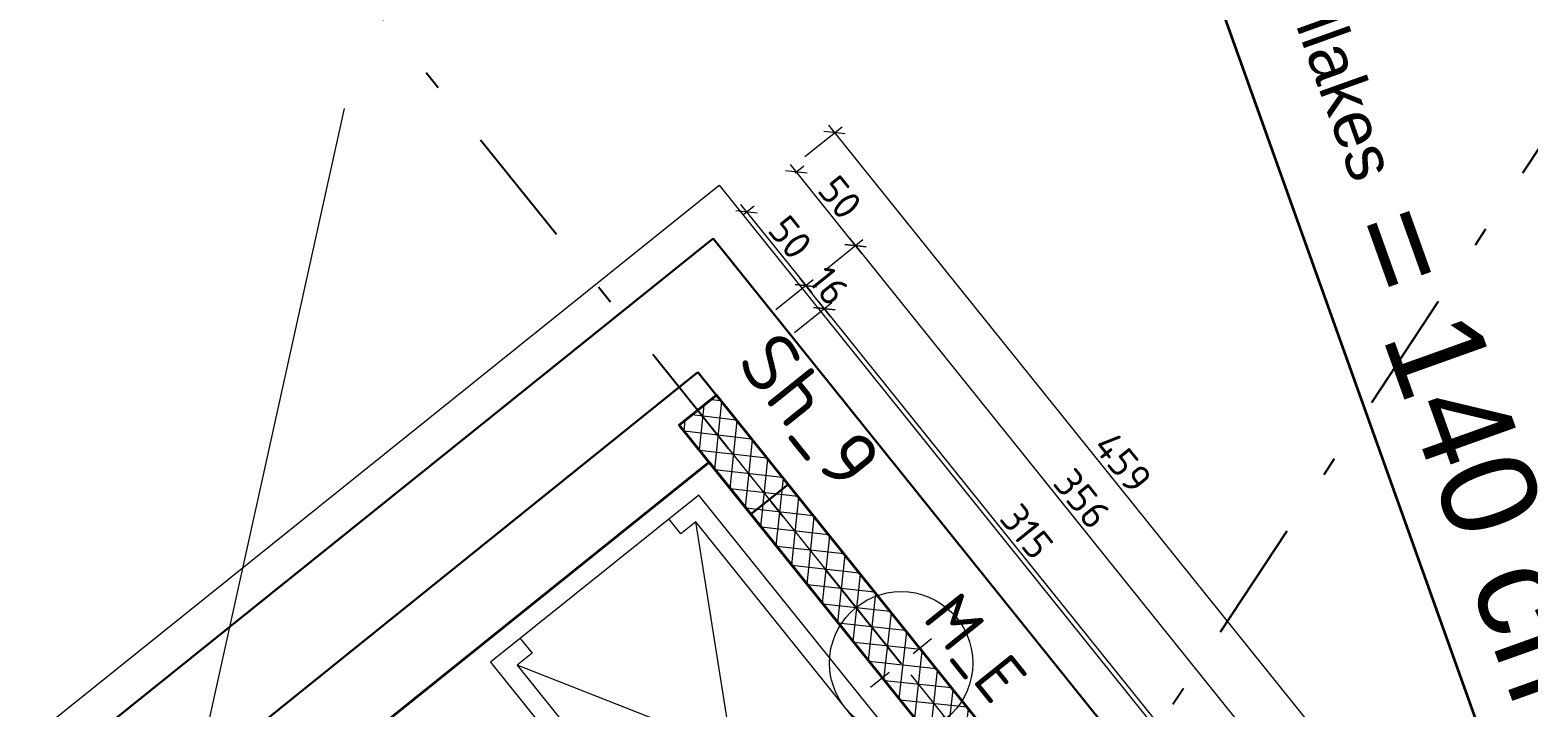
# Model space of a CAD drawing. Header units: metres. Extents: x 7511866 to 7512702, y 4691584 to 4692636.
# Drawn here: x 7511982.01 to 7511989.86, y 4692334.21 to 4692337.76 of the extents above; entities that cross this region are included whole.
import ezdxf

# ---------------------------------------------------------------- set-up
doc = ezdxf.new("R2010")
doc.units = ezdxf.units.M
doc.header["$PDMODE"] = 32
doc.header["$PDSIZE"] = 0.75
doc.linetypes.add('Dot & Dashed', pattern=[134.05555248260504, 63.499999999986, -35.27777777776999, 0, -35.27777470484902])
doc.layers.get('0').update_dxf_attribs({"lineweight": 0})
doc.layers.get('Defpoints').update_dxf_attribs({"lineweight": 0})
for name, color, linetype, lineweight in [('2D Drafting - General', 7, 'Continuous', 0), ('2D Drafting - General_Pen_No__18', 9, 'Continuous', 15), ('A - Akset_Pen_No__47', 7, 'Continuous', 25), ('A - Fleta_Pen_No__1', 7, 'Continuous', 0), ('A - Pllaka meskatit_Pen_No__7', 7, 'Continuous', 35), ('A - Shtyllat_Pen_No__101', 252, 'Continuous', 13), ('A - Shtyllat_Pen_No__20', 1, 'Continuous', 0), ('A - Shtyllat_Pen_No__22', 8, 'Continuous', 35), ('Drawing & Figure_Pen_No__6', 5, 'Continuous', 35), ('lifti project', 4, 'Continuous', 0)]:
    doc.layers.add(name, color=color, linetype=linetype, lineweight=lineweight)
doc.layers.add('2D Drafting - General_Pen_No__106', color=171, linetype='Continuous', lineweight=0, true_color=0xaaaaff)
doc.layers.add('A - Shtyllat', color=7, linetype='Continuous')
doc.styles.add('GENERATED_STYLE_2', font='arial.ttf')
doc.styles.add('K.B', font='isocpeur.ttf')
doc.dimstyles.new('FT 1_50', dxfattribs={"dimtxt": 15, "dimasz": 8, "dimexe": 5, "dimexo": 20, "dimgap": 2, "dimtad": 1, "dimdec": 0, "dimtxsty": 'K.B', "dimblk": 'OBLIQUE', "dimcen": 2.5, "dimdle": 5, "dimclrd": 256, "dimclre": 256, "dimclrt": 256, "dimadec": 0, "dimazin": 0, "dimtfac": 1, "dimtdec": 0, "dimtmove": 0, "dimatfit": 3, "dimldrblk": 'ARCHTICK', "dimfxl": 20, "dimfxlon": 1, "dimarcsym": 0})

# ---------------------------------------------------------------- blocks, each defined once
blk = doc.blocks.new('Slab_2', base_point=(230711.063749268, -31544.67652926594))
at = {"layer": 'A - Pllaka meskatit_Pen_No__7', "color": 7, "linetype": 'Continuous', "lineweight": 35, "flags": 128}
blk.add_lwpolyline([(242711.963749268, -39216.15496789213), (245611.9637492683, -39216.15496789213), (245611.9637492683, -42716.15496789185), (242711.963749268, -42716.15496789185)], close=True, dxfattribs=at)
blk = doc.blocks.new('Column_48', base_point=(244161.963749268, -39091.15496789201))
at = {"layer": 'A - Shtyllat_Pen_No__101', "linetype": 'Continuous', "lineweight": 13}
h = blk.add_hatch(dxfattribs=at)
h.set_pattern_fill('CONCRETE_BLOCK', color=252, style=0, pattern_type=2)
h.set_pattern_definition([(44.99999999999999, (0, 0), (-64.34671472773822, 64.34671472773826), []), (135.0000000000002, (0, 0), (64.34671472773803, 64.34671472773844), [])])
h.paths.add_polyline_path([(242461.963749268, -38966.15496789213), (242461.963749268, -39216.15496789213), (245861.963749268, -39216.15496789186), (245861.963749268, -38966.15496789186)])
at = {"layer": 'A - Shtyllat_Pen_No__101', "color": 252, "linetype": 'Continuous', "lineweight": 13}
for p, q in [((244161.963749268, -39011.15496789201), (244161.9637492679, -38886.15496789201)), ((244081.963749268, -39091.15496789201), (242381.963749268, -39091.15496789214)), ((244241.963749268, -39091.15496789198), (245941.963749268, -39091.15496789185)), ((244161.963749268, -39171.15496789198), (244161.963749268, -39296.15496789198))]:
    blk.add_line(p, q, dxfattribs=at)
blk.add_point((244161.963749268, -39091.15496789201), dxfattribs=at)
at = {"layer": 'A - Shtyllat_Pen_No__22', "color": 8, "linetype": 'Continuous', "lineweight": 35, "flags": 128}
blk.add_lwpolyline([(242461.963749268, -38966.15496789213), (242461.963749268, -39216.15496789213), (245861.963749268, -39216.15496789186), (245861.963749268, -38966.15496789186)], close=True, dxfattribs=at)
blk = doc.blocks.new('Polyline_6', base_point=(513092.847233723, 122512.1767341669))
at = {"layer": '2D Drafting - General_Pen_No__106', "linetype": 'Continuous', "lineweight": 13, "true_color": 0xaaaaff}
blk.add_hatch(color=161, dxfattribs=at).paths.add_polyline_path([(513092.847233723, 122512.1767341669), (513267.7334528583, 122962.3632417897), (513019.2098368119, 122989.4927878098)])
at = {"layer": '2D Drafting - General_Pen_No__106', "color": 161, "linetype": 'Continuous', "lineweight": 13, "true_color": 0xaaaaff}
for p, q in [((513019.2098368119, 122989.4927878098), (513267.7334528583, 122962.3632417897)), ((513092.847233723, 122512.1767341669), (513019.2098368119, 122989.4927878098)), ((513092.847233723, 122512.1767341669), (513267.7334528583, 122962.3632417897))]:
    blk.add_line(p, q, dxfattribs=at)
at = {"layer": '2D Drafting - General_Pen_No__106', "color": 161, "linetype": 'Continuous', "lineweight": 13, "true_color": 0xaaaaff, "flags": 128}
blk.add_lwpolyline([(513143.4716448351, 122975.9280147997), (513169.2326607167, 123211.9150385105), (509541.6338552939, 127728.5630286952)], dxfattribs=at)
blk = doc.blocks.new('_Oblique')
at = {"color": 0, "linetype": 'ByBlock', "lineweight": -2}
blk.add_line((-0.5, -0.5), (0.5, 0.5), dxfattribs=at)
blk = doc.blocks.new('*D195')
at = {"lineweight": -2, "transparency": 16777216}
for p, q in [((2742.545953142348, 2562.962365837883), (2742.545953142348, 2568.671766032253)), ((2792.045953142348, 2543.671766032253), (2792.045953142348, 2568.671766032253)), ((2797.045953142348, 2563.671766032253), (2737.545953142348, 2563.671766032253))]:
    blk.add_line(p, q, dxfattribs=at)
at = {"layer": 'Defpoints', "color": 0, "lineweight": -3, "transparency": 16777216}
for p in [(2742.545953142348, 2563.671766032253), (2742.545953142348, 2542.962365837883), (2792.045953142348, 2492.962365837854)]:
    blk.add_point(p, dxfattribs=at)
at = {"lineweight": -2, "transparency": 16777216, "xscale": 8, "yscale": 8, "zscale": 8, "rotation": 180}
blk.add_blockref('_Oblique', (2742.545953142348, 2563.671766032253), dxfattribs=at)
at = {"lineweight": -2, "transparency": 16777216, "xscale": 8, "yscale": 8, "zscale": 8}
blk.add_blockref('_Oblique', (2792.045953142348, 2563.671766032253), dxfattribs=at)
at = {"transparency": 16777216, "insert": (2767.295953142348, 2573.171766032253), "char_height": 15, "attachment_point": 5, "style": 'K.B'}
blk.add_mtext('50', dxfattribs=at)
blk = doc.blocks.new('_ArchTick')
at = {"color": 0, "linetype": 'ByBlock', "const_width": 0.15}
blk.add_lwpolyline([(-0.5, -0.5), (0.5, 0.5)], dxfattribs=at)
blk = doc.blocks.new('*D196')
at = {"lineweight": -2, "transparency": 16777216}
for p, q in [((2792.045953142348, 2543.671766032253), (2792.045953142348, 2568.671766032253)), ((3147.545953142348, 2543.671766032253), (3147.545953142348, 2568.671766032253)), ((2787.045953142348, 2563.671766032253), (3152.545953142348, 2563.671766032253))]:
    blk.add_line(p, q, dxfattribs=at)
at = {"layer": 'Defpoints', "color": 0, "lineweight": -3, "transparency": 16777216}
for p in [(3147.545953142348, 2563.671766032253), (2792.045953142348, 2492.962365837854), (3147.545953142348, 2492.962365837883)]:
    blk.add_point(p, dxfattribs=at)
at = {"lineweight": -2, "transparency": 16777216, "xscale": 8, "yscale": 8, "zscale": 8, "rotation": 180}
blk.add_blockref('_Oblique', (2792.045953142348, 2563.671766032253), dxfattribs=at)
at = {"lineweight": -2, "transparency": 16777216, "xscale": 8, "yscale": 8, "zscale": 8}
blk.add_blockref('_Oblique', (3147.545953142348, 2563.671766032253), dxfattribs=at)
at = {"transparency": 16777216, "insert": (2969.795953142348, 2573.171766032253), "char_height": 15, "attachment_point": 5, "style": 'K.B'}
blk.add_mtext('356', dxfattribs=at)
blk = doc.blocks.new('*D198')
at = {"lineweight": -2, "transparency": 16777216}
for p, q in [((2739.045953142348, 2572.178724345714), (2739.045953142348, 2597.178724345714)), ((3197.545953142348, 2572.178724345714), (3197.545953142348, 2597.178724345714)), ((2734.045953142348, 2592.178724345714), (3202.545953142348, 2592.178724345714))]:
    blk.add_line(p, q, dxfattribs=at)
at = {"layer": 'Defpoints', "color": 0, "lineweight": -3, "transparency": 16777216}
for p in [(3197.545953142348, 2592.178724345714), (2739.045953142348, 2542.962365837883), (3197.545953142348, 2542.962365837883)]:
    blk.add_point(p, dxfattribs=at)
at = {"lineweight": -2, "transparency": 16777216, "xscale": 8, "yscale": 8, "zscale": 8, "rotation": 180}
blk.add_blockref('_Oblique', (2739.045953142348, 2592.178724345714), dxfattribs=at)
at = {"lineweight": -2, "transparency": 16777216, "xscale": 8, "yscale": 8, "zscale": 8}
blk.add_blockref('_Oblique', (3197.545953142348, 2592.178724345714), dxfattribs=at)
at = {"transparency": 16777216, "insert": (2968.295953142348, 2601.678724345714), "char_height": 15, "attachment_point": 5, "style": 'K.B'}
blk.add_mtext('459', dxfattribs=at)
blk = doc.blocks.new('*D210')
at = {"lineweight": -2, "transparency": 16777216}
for p, q in [((2807.545953142348, 2510.24817545007), (2807.545953142348, 2535.24817545007)), ((3122.545953142333, 2510.24817545007), (3122.545953142333, 2535.24817545007)), ((2802.545953142348, 2530.24817545007), (3127.545953142333, 2530.24817545007))]:
    blk.add_line(p, q, dxfattribs=at)
at = {"layer": 'Defpoints', "color": 0, "lineweight": -3, "transparency": 16777216}
for p in [(3122.545953142333, 2530.24817545007), (2807.545953142348, 2457.824132168469), (3122.545953142333, 2432.824132168496)]:
    blk.add_point(p, dxfattribs=at)
at = {"lineweight": -2, "transparency": 16777216, "xscale": 8, "yscale": 8, "zscale": 8, "rotation": 180}
blk.add_blockref('_Oblique', (2807.545953142348, 2530.24817545007), dxfattribs=at)
at = {"lineweight": -2, "transparency": 16777216, "xscale": 8, "yscale": 8, "zscale": 8}
blk.add_blockref('_Oblique', (3122.545953142333, 2530.24817545007), dxfattribs=at)
at = {"transparency": 16777216, "insert": (2965.04595314234, 2539.74817545007), "char_height": 15, "attachment_point": 5, "style": 'K.B'}
blk.add_mtext('315', dxfattribs=at)
blk = doc.blocks.new('*D211')
at = {"lineweight": -2, "transparency": 16777216}
for p, q in [((2792.045953142348, 2510.24817545007), (2792.045953142348, 2535.24817545007)), ((2807.545953142348, 2510.24817545007), (2807.545953142348, 2535.24817545007)), ((2812.545953142348, 2530.24817545007), (2787.045953142348, 2530.24817545007))]:
    blk.add_line(p, q, dxfattribs=at)
at = {"layer": 'Defpoints', "color": 0, "lineweight": -3, "transparency": 16777216}
for p in [(2792.045953142348, 2530.24817545007), (2792.045953142348, 2457.824132168469), (2807.545953142348, 2457.824132168469)]:
    blk.add_point(p, dxfattribs=at)
at = {"lineweight": -2, "transparency": 16777216, "xscale": 8, "yscale": 8, "zscale": 8, "rotation": 180}
blk.add_blockref('_Oblique', (2792.045953142348, 2530.24817545007), dxfattribs=at)
at = {"lineweight": -2, "transparency": 16777216, "xscale": 8, "yscale": 8, "zscale": 8}
blk.add_blockref('_Oblique', (2807.545953142348, 2530.24817545007), dxfattribs=at)
at = {"transparency": 16777216, "insert": (2799.795953142348, 2539.74817545007), "char_height": 15, "attachment_point": 5, "style": 'K.B'}
blk.add_mtext('16', dxfattribs=at)
blk = doc.blocks.new('*D212')
at = {"lineweight": -2, "transparency": 16777216}
for p, q in [((2742.545953142348, 2527.824132168497), (2742.545953142348, 2535.248175450069)), ((2792.045953142348, 2510.248175450069), (2792.045953142348, 2535.248175450069)), ((2737.545953142348, 2530.248175450069), (2797.045953142348, 2530.248175450069))]:
    blk.add_line(p, q, dxfattribs=at)
at = {"layer": 'Defpoints', "color": 0, "lineweight": -3, "transparency": 16777216}
for p in [(2792.045953142348, 2530.248175450069), (2742.545953142348, 2507.824132168497), (2792.045953142348, 2457.824132168468)]:
    blk.add_point(p, dxfattribs=at)
at = {"lineweight": -2, "transparency": 16777216, "xscale": 8, "yscale": 8, "zscale": 8, "rotation": 180}
blk.add_blockref('_Oblique', (2742.545953142348, 2530.248175450069), dxfattribs=at)
at = {"lineweight": -2, "transparency": 16777216, "xscale": 8, "yscale": 8, "zscale": 8}
blk.add_blockref('_Oblique', (2792.045953142348, 2530.248175450069), dxfattribs=at)
at = {"transparency": 16777216, "insert": (2767.295953142348, 2539.748175450069), "char_height": 15, "attachment_point": 5, "style": 'K.B'}
blk.add_mtext('50', dxfattribs=at)
blk = doc.blocks.new('A$C112c8b24')
at = {"color": 5, "lineweight": 35}
blk.add_line((1094.785707357056, 2974.054647052107), (4647.696689846765, 1744.943175308216), dxfattribs=at)
for p in [(2659.875707357052, 2281.906803189514), (2204.875707357052, 1781.906803189492)]:
    blk.add_line(p, (2204.875707357052, 2281.906803189514))
at = {"lineweight": 30}
for p, q in [((2269.875707357052, 2231.906803189486), (2329.875707357052, 2231.906803189486)), ((2329.875707357052, 2231.906803189486), (2329.875707357052, 2206.906803189482))]:
    blk.add_line(p, q, dxfattribs=at)
at = {"color": 1, "lineweight": 30}
blk.add_lwpolyline([(2204.875707357052, 2281.906803189514), (2659.875707357052, 2281.906803189514), (2659.875707357052, 1781.906803189492), (2204.875707357052, 1781.906803189492), (2204.875707357052, 2281.906803189514)], dxfattribs=at)
blk.add_lwpolyline([(2254.375707357052, 2231.906803189485), (2609.875707357052, 2231.906803189514), (2609.875707357052, 1831.906803189492), (2254.875707357052, 1831.906803189463), (2254.375707357052, 2231.906803189485)])
at = {"lineweight": 30}
for points in [[(2254.375707357052, 2231.906803189485), (2609.875707357052, 2231.906803189514), (2609.875707357052, 1831.906803189492), (2254.875707357052, 1831.906803189463), (2254.375707357052, 2231.906803189485)], [(2269.875707357052, 2231.906803189486), (2269.875707357056, 2206.906803189486), (2329.875707357052, 2206.906803189491), (2329.875707357052, 2231.906803189486), (2269.875707357052, 2231.906803189486), (2269.875707357056, 2206.906803189486)], [(2294.875707357049, 2206.906803189488), (2584.875707357038, 2206.906803189437), (2584.875707357082, 1856.906803189491), (2294.875707357257, 1856.906803189517), (2294.875707357049, 2206.906803189488)], [(2294.875707357049, 2206.906803189487), (2294.875707357049, 1856.906803189469), (2584.875707357067, 1856.90680318951), (2584.875707357038, 2206.906803189489), (2294.875707357049, 2206.906803189489)]]:
    blk.add_lwpolyline(points, dxfattribs=at)
at = {"layer": '2D Drafting - General_Pen_No__18', "color": 9, "linetype": 'Continuous', "lineweight": 15, "flags": 128}
blk.add_lwpolyline([(2304.875707357081, 2051.906803189478), (2534.875707357081, 2051.906803189478), (2534.875707357081, 2191.906803189485), (2304.875707357081, 2191.906803189485)], close=True, dxfattribs=at)
for points in [[(2304.875707357081, 2071.906803189485), (2314.875707357081, 2071.906803189485), (2314.875707357081, 2061.906803189492), (2524.875707357081, 2061.906803189492), (2524.875707357081, 2181.906803189499), (2314.875707357081, 2181.906803189499), (2314.875707357081, 2171.906803189485), (2304.875707357081, 2171.906803189485)], [(2524.875707357081, 2181.906803189499), (2314.875707357081, 2061.906803189492)], [(2524.875707357081, 2061.906803189492), (2314.875707357081, 2181.906803189499)]]:
    blk.add_lwpolyline(points, dxfattribs=at)
at = {"layer": 'A - Akset_Pen_No__47', "color": 3, "linetype": 'Dot & Dashed', "lineweight": 25, "flags": 128}
for points in [[(2620.31583108291, 2085.775225308897), (2212.804437870604, 3349.794245747579)], [(1079.785707357056, 2219.306803189501), (2697.468283430914, 2219.306803189501)]]:
    blk.add_lwpolyline(points, dxfattribs=at)
at = {"layer": '2D Drafting - General', "color": 161, "linetype": 'Continuous', "lineweight": 13, "true_color": 0xaaaaff, "xscale": 0.1, "yscale": 0.1, "zscale": 0.1}
blk.add_blockref('Polyline_6', (2385.875707357053, 1652.456420549424), dxfattribs=at)
at = {"layer": 'A - Shtyllat', "color": 8, "lineweight": 35, "xscale": 0.1, "yscale": 0.1, "zscale": 0.1}
blk.add_blockref('Column_48', (2439.875707357053, 2219.406803189499), dxfattribs=at)
at = {"layer": 'Drawing & Figure_Pen_No__6', "color": 5, "linetype": 'Continuous', "lineweight": 30, "xscale": 0.1, "yscale": 0.1, "zscale": 0.1}
blk.add_blockref('Slab_2', (1094.785707357056, 2974.054647052107), dxfattribs=at)
at = {"width": 1053.289171696408, "attachment_point": 1, "style": 'K.B'}
for s, insert, char_height in [('{\\C5;Sh_9}', (2262.637188406341, 2279.794023064802), 30), ('{\\C22;M_E}', (2428.326851102553, 2267.288615775353), 25)]:
    blk.add_mtext(s, dxfattribs=dict(at, insert=insert, char_height=char_height))
at = {"layer": 'A - Fleta_Pen_No__1', "color": 7, "linetype": 'Continuous', "lineweight": 13, "insert": (2347.954208533875, 2553.205398927729), "char_height": 50, "width": 1922.1518531548, "attachment_point": 8, "rotation": 340.917198895726, "line_spacing_factor": 1.057895285049649, "style": 'GENERATED_STYLE_2'}
blk.add_mtext('\\A1;{\\C5;PLLAKA  POS  - 300  ,h\\H0.5x;pllakes\\H2x; = 140 cm ,kuota -8.45 m\\C6; }', dxfattribs=at)
for base, p1, p2, picture, middle in [((2659.875707357052, 2366.261395366731), (2201.375707357052, 2317.0450368589), (2659.875707357052, 2317.0450368589), '*D198', (2430.625707357052, 2375.761395366731)), ((2204.875707357052, 2337.75443705327), (2254.375707357052, 2267.045036858871), (2204.875707357052, 2317.0450368589), '*D195', (2229.625707357052, 2347.25443705327)), ((2609.875707357052, 2337.75443705327), (2254.375707357052, 2267.045036858871), (2609.875707357052, 2267.0450368589), '*D196', (2432.125707357052, 2347.25443705327)), ((2254.375707357052, 2304.330846471085), (2204.875707357052, 2281.906803189514), (2254.375707357052, 2231.906803189485), '*D212', (2229.625707357052, 2313.830846471085)), ((2584.875707357038, 2304.330846471086), (2269.875707357052, 2231.906803189486), (2584.875707357038, 2206.906803189513), '*D210', (2427.375707357045, 2313.830846471086))]:
    dim = blk.add_linear_dim(base=base, p1=p1, p2=p2, dimstyle='FT 1_50')
    dim.commit()
    dim.dimension.update_dxf_attribs({"geometry": picture, "text_midpoint": middle, "insert": (-537.6702457852954, -225.9173289789833)})
dim = blk.add_linear_dim(base=(2254.375707357052, 2304.330846471086), p1=(2269.875707357052, 2231.906803189486), p2=(2254.375707357052, 2231.906803189486), dimstyle='FT 1_50')
dim.commit()
dim.dimension.update_dxf_attribs({"geometry": '*D211', "text_midpoint": (2262.125707357052, 2304.330846471086), "dimtype": 128, "insert": (-537.6702457852954, -225.9173289789833)})

msp = doc.modelspace()

# ---------------------------------------------------------------- linework, layer by layer
at = {"layer": 'A - Shtyllat_Pen_No__20', "color": 1, "linetype": 'Continuous', "lineweight": 0, "flags": 128}
msp.add_lwpolyline([(7511984.504686187, 4692328.357447206), (7511985.908082971, 4692329.484601793), (7511984.812238234, 4692330.849015335), (7511987.735981536, 4692333.197254058), (7511985.606911761, 4692335.848114652), (7511985.41199554, 4692335.691565404), (7511987.384516068, 4692333.23562103), (7511984.655688986, 4692331.043931554), (7511982.589238909, 4692333.616825661), (7511982.394322689, 4692333.460276412), (7511985.556617503, 4692329.522968765), (7511984.348136938, 4692328.552363426)], close=True, dxfattribs=at)
msp.add_lwpolyline([(7511982.839717707, 4692333.304959708), (7511985.568544788, 4692335.496649183)], dxfattribs=at)
at = {"layer": 'lifti project', "flags": 128}
msp.add_lwpolyline([(7511985.620231869, 4692336.949387508), (7511988.719925185, 4692333.090060968), (7511984.509750776, 4692329.708577352), (7511981.410057461, 4692333.567903891)], close=True, dxfattribs=at)

# ---------------------------------------------------------------- block references
at = {"layer": 'lifti project', "xscale": 0.01, "yscale": 0.01, "zscale": 0.01, "rotation": 308.7703677864264}
msp.add_blockref('A$C112c8b24', (7511953.991434605, 4692339.569475741), dxfattribs=at)

doc.saveas('drawing.dxf')
